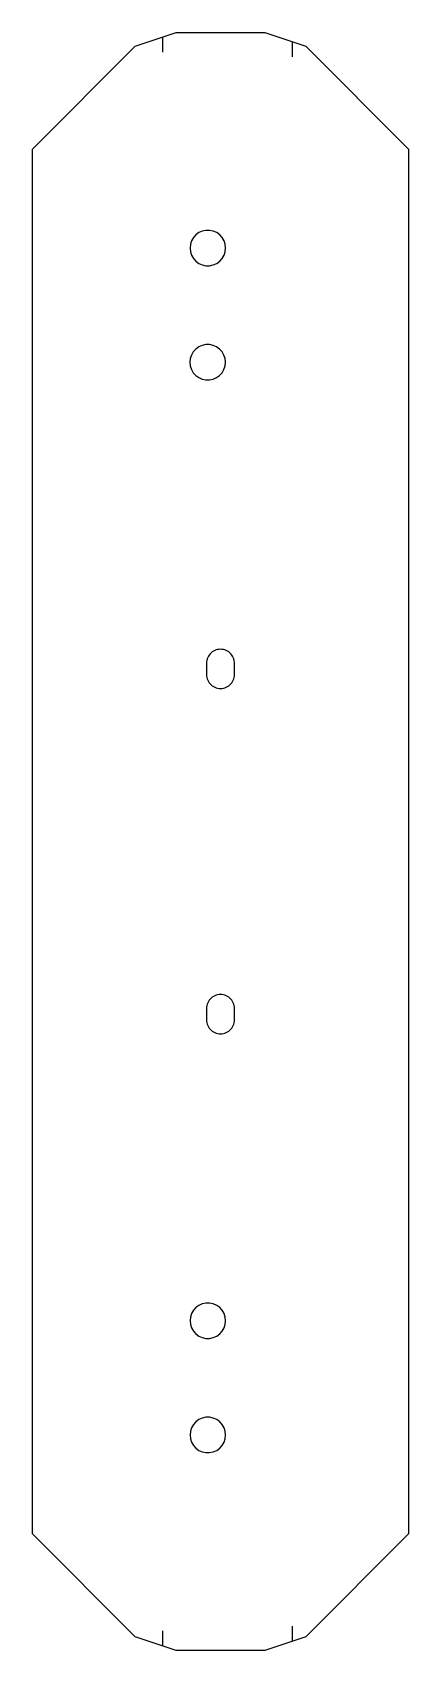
# Model space of a CAD drawing. Header units: metres. Extents: x -127 to 21, y -319 to 319.
import ezdxf

# ---------------------------------------------------------------- set-up
doc = ezdxf.new("R2010")
doc.units = ezdxf.units.M
doc.layers.add('BEND_LINES', color=1, linetype='Continuous')
doc.layers.add('CUT', color=3, linetype='Continuous')

msp = doc.modelspace()

# ---------------------------------------------------------------- linework, layer by layer
at = {"layer": 'BEND_LINES'}
for p, q in [((-76.08, 316.94), (-76.08, 310.94)), ((-25.05, 315.06), (-25.05, 309.06)), ((-76.08, -310.94), (-76.08, -316.94)), ((-25.05, -309.06), (-25.05, -315.06))]:
    msp.add_line(p, q, dxfattribs=at)
at = {"layer": 'CUT'}
for points in [[(20.72, -272.75), (-19.79, -313.25), (-35.81, -318.75), (-70.81, -318.75), (-86.84, -313.25), (-127.34, -272.75), (-127.34, 272.75), (-86.84, 313.25), (-70.81, 318.75), (-35.81, 318.75), (-19.79, 313.25), (20.72, 272.75), (20.72, -272.75)], [(-56.14, 227.13), (-54.81, 227.73), (-53.62, 228.59), (-52.64, 229.68), (-51.91, 230.94), (-51.46, 232.34), (-51.31, 233.79), (-51.46, 235.25), (-51.91, 236.64), (-52.64, 237.91), (-53.62, 238.99), (-54.81, 239.85), (-56.14, 240.45), (-57.58, 240.75), (-59.04, 240.75), (-60.47, 240.45), (-61.81, 239.85), (-62.99, 238.99), (-63.97, 237.91), (-64.7, 236.64), (-65.15, 235.25), (-65.31, 233.79), (-65.15, 232.34), (-64.7, 230.94), (-63.97, 229.68), (-62.99, 228.59), (-61.81, 227.73), (-60.47, 227.13), (-59.04, 226.83), (-57.58, 226.83), (-56.14, 227.13)], [(-53.69, 183.59), (-52.71, 184.68), (-51.97, 185.94), (-51.52, 187.34), (-51.37, 188.79), (-51.52, 190.25), (-51.97, 191.64), (-52.71, 192.91), (-53.69, 193.99), (-54.87, 194.85), (-56.21, 195.45), (-57.64, 195.75), (-59.1, 195.75), (-60.53, 195.45), (-61.87, 194.85), (-63.05, 193.99), (-64.03, 192.91), (-64.76, 191.64), (-65.22, 190.25), (-65.37, 188.79), (-65.22, 187.34), (-64.76, 185.94), (-64.03, 184.68), (-63.05, 183.59), (-61.87, 182.73), (-60.53, 182.13), (-59.1, 181.83), (-57.64, 181.83), (-56.21, 182.13), (-54.87, 182.73), (-53.69, 183.59)], [(-52.17, 75.6), (-52.74, 75.69), (-53.31, 75.72), (-53.89, 75.69), (-54.45, 75.6), (-55.01, 75.45), (-55.55, 75.24), (-56.06, 74.98), (-56.54, 74.67), (-56.99, 74.31), (-57.4, 73.9), (-57.76, 73.45), (-58.07, 72.97), (-58.34, 72.46), (-58.54, 71.92), (-58.69, 71.36), (-58.78, 70.79), (-58.81, 70.22), (-58.81, 65.76), (-58.78, 65.19), (-58.69, 64.62), (-58.54, 64.06), (-58.34, 63.53), (-58.07, 63.01), (-57.76, 62.53), (-57.4, 62.08), (-56.99, 61.67), (-56.54, 61.31), (-56.06, 61), (-55.55, 60.74), (-55.01, 60.53), (-54.45, 60.38), (-53.89, 60.29), (-53.31, 60.26), (-52.74, 60.29), (-52.17, 60.38), (-51.61, 60.53), (-51.07, 60.74), (-50.56, 61), (-50.08, 61.31), (-49.63, 61.67), (-49.22, 62.08), (-48.86, 62.53), (-48.55, 63.01), (-48.29, 63.53), (-48.08, 64.06), (-47.93, 64.62), (-47.84, 65.19), (-47.81, 65.76), (-47.81, 70.22), (-47.84, 70.79), (-47.93, 71.36), (-48.08, 71.92), (-48.29, 72.46), (-48.55, 72.97), (-48.86, 73.45), (-49.22, 73.9), (-49.63, 74.31), (-50.08, 74.67), (-50.56, 74.98), (-51.07, 75.24), (-51.61, 75.45), (-52.17, 75.6)], [(-52.74, -60.31), (-53.31, -60.28), (-53.89, -60.31), (-54.45, -60.4), (-55.01, -60.55), (-55.55, -60.76), (-56.06, -61.02), (-56.54, -61.33), (-56.99, -61.69), (-57.4, -62.1), (-57.76, -62.55), (-58.07, -63.03), (-58.34, -63.54), (-58.54, -64.08), (-58.69, -64.64), (-58.78, -65.21), (-58.81, -65.78), (-58.81, -70.24), (-58.78, -70.81), (-58.69, -71.38), (-58.54, -71.94), (-58.34, -72.47), (-58.07, -72.99), (-57.76, -73.47), (-57.4, -73.92), (-56.99, -74.33), (-56.54, -74.69), (-56.06, -75), (-55.55, -75.26), (-55.01, -75.47), (-54.45, -75.62), (-53.89, -75.71), (-53.31, -75.74), (-52.74, -75.71), (-52.17, -75.62), (-51.61, -75.47), (-51.07, -75.26), (-50.56, -75), (-50.08, -74.69), (-49.63, -74.33), (-49.22, -73.92), (-48.86, -73.47), (-48.55, -72.99), (-48.29, -72.47), (-48.08, -71.94), (-47.93, -71.38), (-47.84, -70.81), (-47.81, -70.24), (-47.81, -65.78), (-47.84, -65.21), (-47.93, -64.64), (-48.08, -64.08), (-48.29, -63.54), (-48.55, -63.03), (-48.86, -62.55), (-49.22, -62.1), (-49.63, -61.69), (-50.08, -61.33), (-50.56, -61.02), (-51.07, -60.76), (-51.61, -60.55), (-52.17, -60.4), (-52.74, -60.31)], [(-52.64, -192.91), (-51.91, -191.64), (-51.46, -190.25), (-51.31, -188.79), (-51.46, -187.34), (-51.91, -185.94), (-52.64, -184.68), (-53.62, -183.59), (-54.81, -182.73), (-56.14, -182.13), (-57.58, -181.83), (-59.04, -181.83), (-60.47, -182.13), (-61.81, -182.73), (-62.99, -183.59), (-63.97, -184.68), (-64.7, -185.94), (-65.15, -187.34), (-65.31, -188.79), (-65.15, -190.25), (-64.7, -191.64), (-63.97, -192.91), (-62.99, -193.99), (-61.81, -194.85), (-60.47, -195.45), (-59.04, -195.75), (-57.58, -195.75), (-56.14, -195.45), (-54.81, -194.85), (-53.62, -193.99), (-52.64, -192.91)], [(-54.81, -239.85), (-53.62, -238.99), (-52.64, -237.91), (-51.91, -236.64), (-51.46, -235.25), (-51.31, -233.79), (-51.46, -232.34), (-51.91, -230.94), (-52.64, -229.68), (-53.62, -228.59), (-54.81, -227.73), (-56.14, -227.13), (-57.58, -226.83), (-59.04, -226.83), (-60.47, -227.13), (-61.81, -227.73), (-62.99, -228.59), (-63.97, -229.68), (-64.7, -230.94), (-65.15, -232.34), (-65.31, -233.79), (-65.15, -235.25), (-64.7, -236.64), (-63.97, -237.91), (-62.99, -238.99), (-61.81, -239.85), (-60.47, -240.45), (-59.04, -240.75), (-57.58, -240.75), (-56.14, -240.45), (-54.81, -239.85)]]:
    msp.add_lwpolyline(points, dxfattribs=at)

doc.saveas('drawing.dxf')
